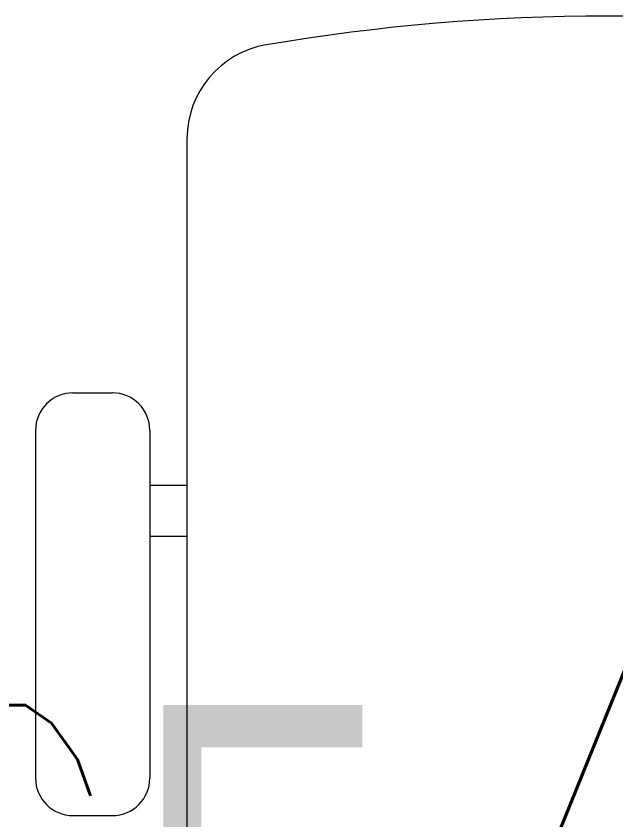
# Model space of a CAD drawing. Header units: inches. Extents: x -12418 to 242017, y -29325 to 19878.
# Drawn here: x 47648.6 to 47963.5, y 5903.3 to 6325.2 of the extents above; entities that cross this region are included whole.
import ezdxf
from ezdxf import colors
from ezdxf.entities.mleader import LeaderData, LeaderLine
from ezdxf.math import Vec2, Vec3

# ---------------------------------------------------------------- set-up
doc = ezdxf.new("R2010")
doc.units = ezdxf.units.IN
doc.header["$LTSCALE"] = 25
doc.header["$MEASUREMENT"] = 0
doc.linetypes.add('DASHDOT', pattern=[25.4, 12.7, -6.35, 0, -6.35])
doc.layers.get('0').update_dxf_attribs({"color": 8})
for name, color, linetype, lineweight in [('00-Ground Floor$0$LOADING', 253, 'Continuous', 5), ('E-LITE-CIRC', 6, 'Continuous', 25), ('E-LITE-CLNG-CNDT', 6, 'DASHDOT', 35)]:
    doc.layers.add(name, color=color, linetype=linetype, lineweight=lineweight)
doc.styles.add('DC_Simplex', font='SIMPLEX.shx', dxfattribs={"width": 0.7})

# ---------------------------------------------------------------- blocks, each defined once
blk = doc.blocks.new('00-Ground Floor$0$GF21018-P')
at = {"color": 0}
for p, q in [((-0.2207, 0.47563), (-0.2207, 0.0675)), ((-0.2806, 0.34221), (-0.25983, 0.34221)), ((-0.30021, 0.32259), (-0.30021, 0.14)), ((-0.24021, 0.32259), (-0.24021, 0.14)), ((-0.24021, 0.29372), (-0.2207, 0.29372)), ((-0.24021, 0.26708), (-0.2207, 0.26708)), ((-0.2806, 0.12039), (-0.25983, 0.12039))]:
    blk.add_line(p, q, dxfattribs=at)
for centre, radius, start, end in [((-0.0001, -0.52948), 1.06948, 80.36712, 99.63288), ((-0.1707, 0.47563), 0.05, 99.6329, 180), ((-0.2806, 0.32259), 0.01962, 90, 180), ((-0.25983, 0.32259), 0.01962, 360, 90), ((-0.2806, 0.14), 0.01962, 180, 270), ((-0.25983, 0.14), 0.01962, 270, 360)]:
    blk.add_arc(centre, radius, start, end, dxfattribs=at)
blk = doc.blocks.new('00-Ground Floor')
at = {"layer": '00-Ground Floor$0$LOADING', "xscale": 1000, "yscale": 1000, "zscale": 1000, "rotation": 359.9999999991881}
blk.add_blockref('00-Ground Floor$0$GF21018-P', (47959, 5785.23, 0.01), dxfattribs=at)
blk = doc.blocks.new('ARR0W')
at = {"color": 45}
blk.add_ellipse((0, 0), major_axis=(0.4, 0), ratio=0.4, dxfattribs=at)
at = {"color": 45, "ltscale": 0.5}
blk.add_solid([(-1.4, 0.1667), (-0.4, 0), (-1.4, -0.1667)], dxfattribs=at)

msp = doc.modelspace()

# ---------------------------------------------------------------- block references
at = {"layer": 'E-LITE-CLNG-CNDT'}
msp.add_blockref('00-Ground Floor', (0, 0), dxfattribs=at)

# ---------------------------------------------------------------- leaders
at = {"layer": 'E-LITE-CIRC'}
ml = msp.add_multileader_mtext('Standard', dxfattribs=at)
ml.set_content('{\\Fdc_el_romans|c0;\\W0.8;TO\\Fromans|c0; \\Fsimplex|c0;PP-G\\Fdc_el_romans|c0;F\\Fsimplex|c0;/M23}', color=256, style='DC_Simplex')
ml.set_leader_properties()
ml.set_arrow_properties(name='ARR0W')
ml.build(insert=Vec2(0, 0))
ml.multileader.update_dxf_attribs({"dogleg_length": 200, "arrow_head_size": 140, "scale": 100})
ctx = ml.context
ctx.base_point, ctx.scale, ctx.char_height, ctx.arrow_head_size, ctx.landing_gap_size, ctx.plane_origin, ctx.plane_x_axis, ctx.plane_y_axis = Vec3(46551.16, 5830.25, 0), 100, 200, 140, 140, Vec3(38456.43, 962.76, 0), Vec3(1, -0.000001, 0), Vec3(0.000001, 1, 0)
notes = []
notes.append((ctx, [(1, (1, 1, 0), (46442.37, 5830.25, 0), (1, -0.000001, 0), 108.79, [(0, [(46034.11, 6183.47, 0)], 0, [])])]))
ctx.mtext.insert, ctx.mtext.text_direction, ctx.mtext.rotation, ctx.mtext.flow_direction = Vec3(46691.16, 5963.58, 0), Vec3(1, -0.000001, 0), 6.283185, 5
for ctx, leaders in notes:
    for number, flags, end, landing, length, lines in leaders:
        leader = LeaderData()
        leader.index, (leader.has_last_leader_line, leader.has_dogleg_vector, leader.attachment_direction) = number, flags
        leader.last_leader_point, leader.dogleg_vector, leader.dogleg_length = Vec3(end), Vec3(landing), length
        for number, points, colour, breaks in lines:
            line = LeaderLine()
            line.index, line.vertices, line.color, line.breaks = number, Vec3.list(points), colors.encode_raw_color(colour), breaks
            leader.lines.append(line)
        ctx.leaders.append(leader)

doc.saveas('drawing.dxf')
